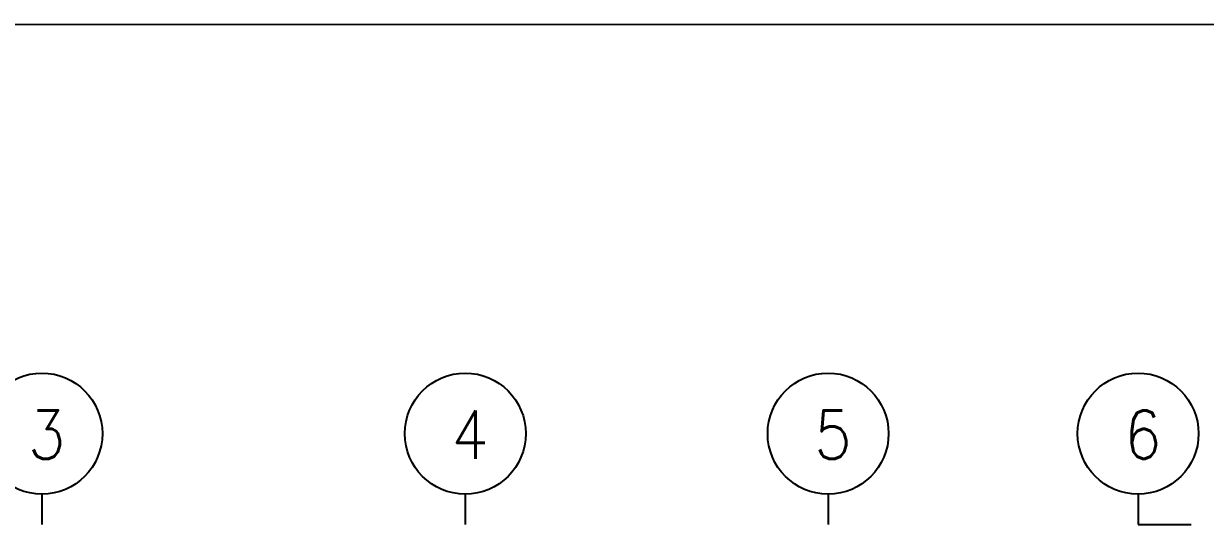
# Model space of a CAD drawing. Extents: x -59767 to 1106559, y -1290 to 1129522.
# Drawn here: x 42258 to 61796, y 476436 to 484710 of the extents above; entities that cross this region are included whole.
import ezdxf
from ezdxf.enums import TextEntityAlignment as Align

# ---------------------------------------------------------------- set-up
doc = ezdxf.new("R2010")
doc.units = 0
doc.layers.get('0').update_dxf_attribs({"linetype": 'CONTINUOUS', "lineweight": 9})
for name, color, linetype in [('15', 1, 'CONTINUOUS'), ('7', 7, 'CONTINUOUS'), ('DIM', 7, 'CONTINUOUS')]:
    doc.layers.add(name, color=color, linetype=linetype)
doc.layers.add('TEXT', color=3, linetype='CONTINUOUS', lineweight=9)
doc.styles.add('ROMANS', font='romans.shx', dxfattribs={"bigfont": 'whgtxt.shx'})

# ---------------------------------------------------------------- blocks, each defined once
blk = doc.blocks.new('BUBBLE')
blk.add_line((0, -600), (0, -900))
blk.add_circle((0, 0), 600)

msp = doc.modelspace()

# ---------------------------------------------------------------- linework, layer by layer
at = {"layer": '15'}
msp.add_line((178754.5, 484710.3), (2838.9, 484685.1), dxfattribs=at)
at = {"layer": 'DIM', "linetype": 'Continuous'}
msp.add_line((60684.6, 476435.6), (61559.6, 476435.6), dxfattribs=at)

# ---------------------------------------------------------------- block references
at = {"layer": '7', "color": 7, "xscale": 1.666666666627862, "yscale": 1.666666666627862, "zscale": 1.666666666627862}
for p in [(42559.6, 477935.6), (49559.6, 477935.6), (55559.6, 477935.6), (60684.6, 477935.6)]:
    msp.add_blockref('BUBBLE', p, dxfattribs=at)

# ---------------------------------------------------------------- texts
at = {"layer": 'TEXT', "color": 7, "style": 'ROMANS', "width": 0.9}
for s, p in [('3', (42639, 477918.1)), ('4', (49639, 477918.1)), ('5', (55639, 477918.1)), ('6', (60764, 477918.1))]:
    msp.add_text(s, height=800, dxfattribs=at).set_placement(p, align=Align.MIDDLE)

doc.saveas('drawing.dxf')
